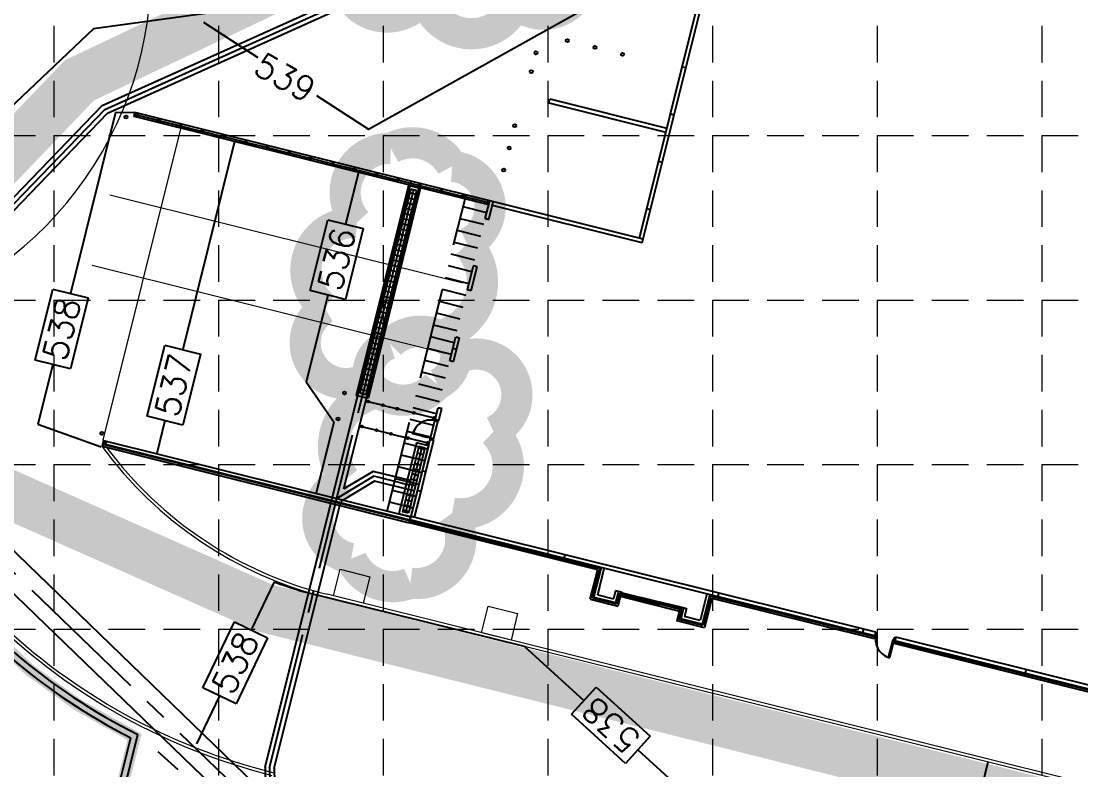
# Model space of a CAD drawing. Header units: feet. Extents: x 2597001 to 2598732, y 7017887 to 7019952.
# Drawn here: x 2597429 to 2597602.7, y 7018351.6 to 7018474.4 of the extents above; entities that cross this region are included whole.
import ezdxf

# ---------------------------------------------------------------- set-up
doc = ezdxf.new("R2010")
doc.units = ezdxf.units.FT
doc.header["$LTSCALE"] = 30
doc.header["$MEASUREMENT"] = 0
for name, pattern in [('18358A-BASE-GRAD$0$CENTER2', [1.125, 0.75, -0.125, 0.125, -0.125]), ('18358A-BASE-SITE$0$DOT', [0.0624, 0.0312, -0.0312]), ('18358A-BASE-SITE$0$HIDDENX2', [0.75, 0.5, -0.25]), ('HIDDEN', [0.375, 0.25, -0.125])]:
    doc.linetypes.add(name, pattern=pattern)
for name, color, linetype in [('18358A-BASE-GRAD$0$D-STORM-SEWER-SYM', 1, 'CONTINUOUS'), ('18358A-BASE-SITE$0$D-RETAINING-WALL', 2, 'CONTINUOUS'), ('18358A-BASE-SITE$0$JCP-A-DOOR', 1, 'CONTINUOUS'), ('18358A-BASE-SITE$0$JCP-A-DOOR-SILL', 1, 'CONTINUOUS'), ('18358A-BASE-SITE$0$JCP-A-EXTR-RAIL', 1, 'CONTINUOUS'), ('18358A-BASE-SITE$0$JCP-A-GLAZ', 1, 'CONTINUOUS'), ('18358A-BASE-SITE$0$JCP-A-ROOF-ENTR', 1, '18358A-BASE-SITE$0$DOT'), ('18358A-BASE-SITE$0$JCP-A-WALL-FAC1', 1, 'CONTINUOUS'), ('18358A-BASE-SITE$0$JCP-A-WALL-FAC3', 1, 'CONTINUOUS'), ('18358A-BASE-SITE$0$JCP-A-WALL-HEAD', 1, '18358A-BASE-SITE$0$HIDDENX2'), ('GRID', 254, 'HIDDEN'), ('LEGEND', 7, 'CONTINUOUS'), ('LIMITS OF DISTURBANCE', 1, 'HIDDEN'), ('PC', 35, 'CONTINUOUS'), ('STORM', 5, 'CONTINUOUS')]:
    doc.layers.add(name, color=color, linetype=linetype)
for name, color, linetype, lineweight in [('18358A-BASE-SITE$0$A-Sidewalk', 241, 'CONTINUOUS', 20), ('18358A-BASE-SITE$0$Curb', 1, 'CONTINUOUS', 9), ('18358A-BASE-SITE$0$PARK-STRIP', 5, 'CONTINUOUS', 0)]:
    doc.layers.add(name, color=color, linetype=linetype, lineweight=lineweight)
doc.styles.add('L100', font='simplex.shx', dxfattribs={"height": 2})

msp = doc.modelspace()

# ---------------------------------------------------------------- linework, layer by layer
at = {"layer": '18358A-BASE-GRAD$0$D-STORM-SEWER-SYM', "color": 5}
for p, q in [((2597492.49, 7018447.43), (2597483.92, 7018412.98, 0)), ((2597492.49, 7018447.43), (2597483.92, 7018412.98, 0)), ((2597492.86, 7018446.82, 0), (2597484.53, 7018413.34, 0)), ((2597492.86, 7018446.82, 0), (2597484.53, 7018413.34, 0)), ((2597493.83, 7018446.58, 0), (2597485.5, 7018413.1, 0)), ((2597493.83, 7018446.58, 0), (2597485.5, 7018413.1, 0)), ((2597494.43, 7018446.94, 0), (2597485.86, 7018412.49, 0)), ((2597494.43, 7018446.94, 0), (2597485.86, 7018412.49, 0)), ((2597493.82, 7018405.18, 0), (2597490.93, 7018393.54, 0)), ((2597493.82, 7018405.18, 0), (2597490.93, 7018393.54, 0)), ((2597494.19, 7018404.58, 0), (2597491.53, 7018393.9, 0)), ((2597494.19, 7018404.58, 0), (2597491.53, 7018393.9, 0)), ((2597495.16, 7018404.33, 0), (2597492.5, 7018393.66)), ((2597495.16, 7018404.33, 0), (2597492.5, 7018393.66)), ((2597495.76, 7018404.7), (2597492.87, 7018393.05)), ((2597495.76, 7018404.7), (2597492.87, 7018393.05))]:
    msp.add_line(p, q, dxfattribs=at)
at = {"layer": '18358A-BASE-GRAD$0$D-STORM-SEWER-SYM', "color": 5, "extrusion": (-9.71513e-08, -2.3324e-08, 1)}
for p, q in [((2597493.34, 7018446.7, 0), (2597485.01, 7018413.22, 0)), ((2597493.34, 7018446.7, 0), (2597485.01, 7018413.22, 0)), ((2597494.43, 7018446.94, 0), (2597492.49, 7018447.43)), ((2597494.43, 7018446.94, 0), (2597492.49, 7018447.43)), ((2597493.68, 7018445.97, 0), (2597492.71, 7018446.21, 0)), ((2597493.68, 7018445.97, 0), (2597492.71, 7018446.21, 0)), ((2597493.83, 7018446.58, 0), (2597492.86, 7018446.82, 0)), ((2597493.83, 7018446.58, 0), (2597492.86, 7018446.82, 0)), ((2597493.25, 7018444.27, 0), (2597492.28, 7018444.52, 0)), ((2597493.25, 7018444.27, 0), (2597492.28, 7018444.52, 0)), ((2597493.47, 7018445.12, 0), (2597492.5, 7018445.36, 0)), ((2597493.47, 7018445.12, 0), (2597492.5, 7018445.36, 0)), ((2597492.83, 7018442.58, 0), (2597491.86, 7018442.82, 0)), ((2597492.83, 7018442.58, 0), (2597491.86, 7018442.82, 0)), ((2597493.04, 7018443.42, 0), (2597492.07, 7018443.67, 0)), ((2597493.04, 7018443.42, 0), (2597492.07, 7018443.67, 0)), ((2597492.41, 7018440.88, 0), (2597491.44, 7018441.12, 0)), ((2597492.41, 7018440.88, 0), (2597491.44, 7018441.12, 0)), ((2597492.62, 7018441.73, 0), (2597491.65, 7018441.97, 0)), ((2597492.62, 7018441.73, 0), (2597491.65, 7018441.97, 0)), ((2597491.99, 7018439.18, 0), (2597491.02, 7018439.42, 0)), ((2597491.99, 7018439.18, 0), (2597491.02, 7018439.42, 0)), ((2597492.2, 7018440.03, 0), (2597491.23, 7018440.27, 0)), ((2597492.2, 7018440.03, 0), (2597491.23, 7018440.27, 0)), ((2597491.56, 7018437.48, 0), (2597490.59, 7018437.72, 0)), ((2597491.56, 7018437.48, 0), (2597490.59, 7018437.72, 0)), ((2597491.78, 7018438.33, 0), (2597490.81, 7018438.57, 0)), ((2597491.78, 7018438.33, 0), (2597490.81, 7018438.57, 0)), ((2597491.14, 7018435.78, 0), (2597490.17, 7018436.02, 0)), ((2597491.14, 7018435.78, 0), (2597490.17, 7018436.02, 0)), ((2597491.35, 7018436.63, 0), (2597490.38, 7018436.87, 0)), ((2597491.35, 7018436.63, 0), (2597490.38, 7018436.87, 0)), ((2597490.72, 7018434.08, 0), (2597489.75, 7018434.33, 0)), ((2597490.72, 7018434.08, 0), (2597489.75, 7018434.33, 0)), ((2597490.93, 7018434.93, 0), (2597489.96, 7018435.18, 0)), ((2597490.93, 7018434.93, 0), (2597489.96, 7018435.18, 0)), ((2597490.3, 7018432.39, 0), (2597489.33, 7018432.63, 0)), ((2597490.3, 7018432.39, 0), (2597489.33, 7018432.63, 0)), ((2597490.51, 7018433.24, 0), (2597489.54, 7018433.48, 0)), ((2597490.51, 7018433.24, 0), (2597489.54, 7018433.48, 0)), ((2597489.87, 7018430.69, 0), (2597488.9, 7018430.93, 0)), ((2597489.87, 7018430.69, 0), (2597488.9, 7018430.93, 0)), ((2597490.09, 7018431.54, 0), (2597489.11, 7018431.78, 0)), ((2597490.09, 7018431.54, 0), (2597489.11, 7018431.78, 0)), ((2597489.45, 7018428.99, 0), (2597488.48, 7018429.23, 0)), ((2597489.45, 7018428.99, 0), (2597488.48, 7018429.23, 0)), ((2597489.66, 7018429.84, 0), (2597488.69, 7018430.08, 0)), ((2597489.66, 7018429.84, 0), (2597488.69, 7018430.08, 0)), ((2597489.03, 7018427.29, 0), (2597488.06, 7018427.53, 0)), ((2597489.03, 7018427.29, 0), (2597488.06, 7018427.53, 0)), ((2597489.24, 7018428.14, 0), (2597488.27, 7018428.38, 0)), ((2597489.24, 7018428.14, 0), (2597488.27, 7018428.38, 0)), ((2597488.61, 7018425.59, 0), (2597487.64, 7018425.84, 0)), ((2597488.61, 7018425.59, 0), (2597487.64, 7018425.84, 0)), ((2597488.82, 7018426.44, 0), (2597487.85, 7018426.68, 0)), ((2597488.82, 7018426.44, 0), (2597487.85, 7018426.68, 0)), ((2597488.18, 7018423.9, 0), (2597487.21, 7018424.14, 0)), ((2597488.18, 7018423.9, 0), (2597487.21, 7018424.14, 0)), ((2597488.39, 7018424.74, 0), (2597487.42, 7018424.99, 0)), ((2597488.39, 7018424.74, 0), (2597487.42, 7018424.99, 0)), ((2597487.76, 7018422.2, 0), (2597486.79, 7018422.44, 0)), ((2597487.76, 7018422.2, 0), (2597486.79, 7018422.44, 0)), ((2597487.97, 7018423.05, 0), (2597487, 7018423.29, 0)), ((2597487.97, 7018423.05, 0), (2597487, 7018423.29, 0)), ((2597487.34, 7018420.5, 0), (2597486.37, 7018420.74, 0)), ((2597487.34, 7018420.5, 0), (2597486.37, 7018420.74, 0)), ((2597487.55, 7018421.35, 0), (2597486.58, 7018421.59, 0)), ((2597487.55, 7018421.35, 0), (2597486.58, 7018421.59, 0)), ((2597486.7, 7018417.95, 0), (2597485.73, 7018418.19, 0)), ((2597486.7, 7018417.95, 0), (2597485.73, 7018418.19, 0)), ((2597486.92, 7018418.8, 0), (2597485.94, 7018419.04, 0)), ((2597486.92, 7018418.8, 0), (2597485.94, 7018419.04, 0)), ((2597487.13, 7018419.65, 0), (2597486.16, 7018419.89, 0)), ((2597487.13, 7018419.65, 0), (2597486.16, 7018419.89, 0)), ((2597486.28, 7018416.25, 0), (2597485.31, 7018416.49, 0)), ((2597486.28, 7018416.25, 0), (2597485.31, 7018416.49, 0)), ((2597486.49, 7018417.1, 0), (2597485.52, 7018417.34, 0)), ((2597486.49, 7018417.1, 0), (2597485.52, 7018417.34, 0)), ((2597485.86, 7018414.56, 0), (2597484.89, 7018414.8, 0)), ((2597485.86, 7018414.56, 0), (2597484.89, 7018414.8, 0)), ((2597486.07, 7018415.4, 0), (2597485.1, 7018415.65, 0)), ((2597486.07, 7018415.4, 0), (2597485.1, 7018415.65, 0)), ((2597485.86, 7018412.49, 0), (2597483.92, 7018412.98, 0)), ((2597485.86, 7018412.49, 0), (2597483.92, 7018412.98, 0)), ((2597485.5, 7018413.1, 0), (2597484.53, 7018413.34, 0)), ((2597485.5, 7018413.1, 0), (2597484.53, 7018413.34, 0)), ((2597485.65, 7018413.71, 0), (2597484.68, 7018413.95, 0)), ((2597485.65, 7018413.71, 0), (2597484.68, 7018413.95, 0)), ((2597494.67, 7018404.45, 0), (2597492.02, 7018393.78, 0)), ((2597494.67, 7018404.45, 0), (2597492.02, 7018393.78, 0)), ((2597495.76, 7018404.7, 0), (2597493.82, 7018405.18, 0)), ((2597495.76, 7018404.7, 0), (2597493.82, 7018405.18, 0)), ((2597495.1, 7018404.09, 0), (2597494.13, 7018404.33, 0)), ((2597495.1, 7018404.09, 0), (2597494.13, 7018404.33, 0)), ((2597495.16, 7018404.33, 0), (2597494.19, 7018404.58, 0)), ((2597495.16, 7018404.33, 0), (2597494.19, 7018404.58, 0)), ((2597494.68, 7018402.39, 0), (2597493.7, 7018402.64, 0)), ((2597494.68, 7018402.39, 0), (2597493.7, 7018402.64, 0)), ((2597494.89, 7018403.24, 0), (2597493.92, 7018403.48, 0)), ((2597494.89, 7018403.24, 0), (2597493.92, 7018403.48, 0)), ((2597494.25, 7018400.7, 0), (2597493.28, 7018400.94, 0)), ((2597494.25, 7018400.7, 0), (2597493.28, 7018400.94, 0)), ((2597494.46, 7018401.54, 0), (2597493.49, 7018401.79, 0)), ((2597494.46, 7018401.54, 0), (2597493.49, 7018401.79, 0)), ((2597493.83, 7018399, 0), (2597492.86, 7018399.24, 0)), ((2597493.83, 7018399, 0), (2597492.86, 7018399.24, 0)), ((2597494.04, 7018399.85, 0), (2597493.07, 7018400.09, 0)), ((2597494.04, 7018399.85, 0), (2597493.07, 7018400.09, 0)), ((2597493.41, 7018397.3, 0), (2597492.44, 7018397.54, 0)), ((2597493.41, 7018397.3, 0), (2597492.44, 7018397.54, 0)), ((2597493.62, 7018398.15, 0), (2597492.65, 7018398.39, 0)), ((2597493.62, 7018398.15, 0), (2597492.65, 7018398.39, 0)), ((2597492.98, 7018395.6, 0), (2597492.01, 7018395.84, 0)), ((2597492.98, 7018395.6, 0), (2597492.01, 7018395.84, 0)), ((2597493.2, 7018396.45, 0), (2597492.23, 7018396.69, 0)), ((2597493.2, 7018396.45, 0), (2597492.23, 7018396.69, 0)), ((2597492.5, 7018393.66), (2597491.53, 7018393.9, 0)), ((2597492.5, 7018393.66), (2597491.53, 7018393.9, 0)), ((2597492.56, 7018393.9, 0), (2597491.59, 7018394.14, 0)), ((2597492.56, 7018393.9, 0), (2597491.59, 7018394.14, 0)), ((2597492.77, 7018394.75, 0), (2597491.8, 7018394.99, 0)), ((2597492.77, 7018394.75, 0), (2597491.8, 7018394.99, 0)), ((2597492.87, 7018393.05, 0), (2597490.93, 7018393.54, 0)), ((2597492.87, 7018393.05, 0), (2597490.93, 7018393.54, 0))]:
    msp.add_line(p, q, dxfattribs=at)
at = {"layer": '18358A-BASE-SITE$0$A-Sidewalk', "color": 7}
for p, q in [((2597480.21, 7018380.09), (2597481.29, 7018384.45)), ((2597481.29, 7018384.45), (2597486.15, 7018383.24)), ((2597486.15, 7018383.24), (2597485.06, 7018378.88)), ((2597485.06, 7018378.88), (2597480.21, 7018380.09)), ((2597504.46, 7018374.04), (2597505.55, 7018378.4)), ((2597505.55, 7018378.4), (2597510.4, 7018377.19)), ((2597510.4, 7018377.19), (2597509.31, 7018372.83)), ((2597509.31, 7018372.83), (2597504.46, 7018374.04))]:
    msp.add_line(p, q, dxfattribs=at)
at = {"layer": '18358A-BASE-SITE$0$Curb', "color": 7}
for p, q in [((2597642.86, 7018339.53), (2597479.16, 7018380.35)), ((2597806.74, 7018298.15), (2597479.04, 7018379.86))]:
    msp.add_line(p, q, dxfattribs=at)
for centre, radius, start, end in [((2597494.76, 7018442.93), 65, 216.0935, 255.999), ((2597494.76, 7018442.93), 64.5, 216.6276, 255.999), ((2597494.42, 7018448.16), 100.5, 226, 256), ((2597494.42, 7018448.16), 100, 226, 256)]:
    msp.add_arc(centre, radius, start, end, dxfattribs=at)
at = {"layer": '18358A-BASE-SITE$0$D-RETAINING-WALL', "color": 153}
for p, q in [((2597444.01, 7018345.01), (2597446.95, 7018356.8)), ((2597444.83, 7018344.2), (2597448.11, 7018357.33))]:
    msp.add_line(p, q, dxfattribs=at)
at = {"layer": '18358A-BASE-SITE$0$D-RETAINING-WALL', "color": 7, "const_width": 2, "flags": 128}
msp.add_lwpolyline([(2597323.43, 7018470.93), (2597334.18, 7018460.61), (2597337.86, 7018452.63, 0.156554), (2597369.9, 7018425.98), (2597414.24, 7018383.16), (2597430.42, 7018367.9), (2597438.2, 7018362.27), (2597444.66, 7018358.59), (2597447.58, 7018356.94), (2597444.5, 7018344.67)], format="xyb", dxfattribs=at)
at = {"layer": '18358A-BASE-SITE$0$D-RETAINING-WALL', "color": 153}
for radius, end in [(100.5, 243.0002), (99.5, 243.4578)]:
    msp.add_arc((2597492.57, 7018446.35), radius, 229.3626, end, dxfattribs=at)
at = {"layer": '18358A-BASE-SITE$0$JCP-A-DOOR', "color": 7}
for points in [[(2597496.87, 7018409.02), (2597497.36, 7018408.89), (2597497.32, 7018408.73), (2597496.83, 7018408.85), (2597496.87, 7018409.02)], [(2597496.07, 7018405.78), (2597496.55, 7018405.66), (2597496.59, 7018405.83), (2597493.19, 7018406.65), (2597493.23, 7018406.79), (2597496.14, 7018406.09), (2597496.07, 7018405.78), (2597496.55, 7018405.66)], [(2597569.03, 7018373.63), (2597569.11, 7018373.95), (2597569.27, 7018373.91), (2597569.19, 7018373.59), (2597569.03, 7018373.63)], [(2597572.26, 7018372.82), (2597572.34, 7018373.15), (2597572.18, 7018373.19), (2597571.37, 7018369.96), (2597571.23, 7018369.99), (2597571.95, 7018372.9), (2597572.26, 7018372.82), (2597572.34, 7018373.15)]]:
    msp.add_lwpolyline(points, dxfattribs=at)
for centre, radius, start, end in [((2597496.12, 7018405.93), 3.01, 76.3276, 166.056), ((2597572.1, 7018372.86), 3, 166.0002, 256.0002)]:
    msp.add_arc(centre, radius, start, end, dxfattribs=at)
at = {"layer": '18358A-BASE-SITE$0$JCP-A-DOOR-SILL', "color": 7}
for p, q in [((2597496.07, 7018405.78), (2597496.87, 7018409.02)), ((2597496.55, 7018405.66), (2597497.36, 7018408.89)), ((2597493.97, 7018397.38), (2597494.78, 7018400.61)), ((2597494.56, 7018397.24), (2597495.36, 7018400.47))]:
    msp.add_line(p, q, dxfattribs=at)
at = {"layer": '18358A-BASE-SITE$0$JCP-A-EXTR-RAIL', "color": 7, "linetype": 'Continuous'}
for p, q in [((2597448.13, 7018458.94), (2597451.37, 7018458.13)), ((2597450.71, 7018458.3), (2597451.36, 7018458.14)), ((2597450.73, 7018458.29), (2597451.37, 7018458.13)), ((2597451.7, 7018458.05), (2597454.94, 7018457.24)), ((2597454.28, 7018457.41), (2597454.92, 7018457.25)), ((2597454.29, 7018457.4), (2597454.94, 7018457.24)), ((2597455.26, 7018457.16), (2597458.5, 7018456.35)), ((2597458.82, 7018456.27), (2597462.07, 7018455.47)), ((2597461.4, 7018455.63), (2597462.05, 7018455.47)), ((2597461.42, 7018455.63), (2597462.07, 7018455.47)), ((2597462.39, 7018455.38), (2597465.63, 7018454.58)), ((2597464.97, 7018454.74), (2597465.62, 7018454.58)), ((2597464.98, 7018454.74), (2597465.63, 7018454.58)), ((2597465.95, 7018454.5), (2597469.19, 7018453.69)), ((2597468.53, 7018453.85), (2597469.18, 7018453.69)), ((2597468.55, 7018453.85), (2597469.19, 7018453.69)), ((2597469.52, 7018453.61), (2597472.76, 7018452.8)), ((2597472.1, 7018452.96), (2597472.74, 7018452.8)), ((2597472.11, 7018452.96), (2597472.76, 7018452.8)), ((2597473.08, 7018452.72), (2597476.32, 7018451.91)), ((2597476.65, 7018451.83), (2597479.89, 7018451.02)), ((2597479.23, 7018451.19), (2597479.87, 7018451.03)), ((2597479.24, 7018451.18), (2597479.89, 7018451.02)), ((2597480.21, 7018450.94), (2597483.45, 7018450.13)), ((2597482.79, 7018450.3), (2597483.44, 7018450.14)), ((2597482.81, 7018450.29), (2597483.45, 7018450.13)), ((2597483.78, 7018450.05), (2597487.02, 7018449.24)), ((2597486.36, 7018449.41), (2597487, 7018449.25)), ((2597486.37, 7018449.41), (2597487.02, 7018449.24)), ((2597487.34, 7018449.16), (2597490.58, 7018448.36)), ((2597489.92, 7018448.52), (2597490.57, 7018448.36)), ((2597489.94, 7018448.52), (2597490.58, 7018448.36)), ((2597490.9, 7018448.28), (2597494.15, 7018447.47)), ((2597493.48, 7018447.63), (2597494.13, 7018447.47)), ((2597493.5, 7018447.63), (2597494.15, 7018447.47)), ((2597494.47, 7018447.39), (2597497.71, 7018446.58)), ((2597497.05, 7018446.74), (2597497.7, 7018446.58)), ((2597497.06, 7018446.74), (2597497.71, 7018446.58)), ((2597498.03, 7018446.5), (2597501.28, 7018445.69)), ((2597500.63, 7018445.85), (2597501.28, 7018445.69)), ((2597501.6, 7018445.61), (2597505.41, 7018444.66)), ((2597486.03, 7018411.95), (2597488.13, 7018411.43)), ((2597488.45, 7018411.35), (2597490.48, 7018410.84)), ((2597490.8, 7018410.76), (2597493.23, 7018410.15)), ((2597493.56, 7018410.07), (2597496.5, 7018409.36)), ((2597485, 7018407.83), (2597487.1, 7018407.31)), ((2597487.43, 7018407.23), (2597489.45, 7018406.72)), ((2597489.78, 7018406.64), (2597492.21, 7018406.04)), ((2597492.53, 7018405.95), (2597495.47, 7018405.24))]:
    msp.add_line(p, q, dxfattribs=at)
for centre, radius in [((2597518.55, 7018471.2), 0.25), ((2597523.08, 7018470.07), 0.25), ((2597513.4, 7018469.19), 0.25), ((2597527.6, 7018468.94), 0.25), ((2597512.63, 7018466.1), 0.25), ((2597446.18, 7018458.64), 0.25), ((2597447.97, 7018458.98), 0.167), ((2597451.53, 7018458.09), 0.167), ((2597451.53, 7018458.09), 0.167), ((2597455.1, 7018457.2), 0.167), ((2597458.66, 7018456.31), 0.167), ((2597509.92, 7018457.22), 0.25), ((2597462.23, 7018455.42), 0.167), ((2597462.23, 7018455.42), 0.167), ((2597465.79, 7018454.54), 0.167), ((2597465.79, 7018454.54), 0.167), ((2597469.36, 7018453.65), 0.167), ((2597469.36, 7018453.65), 0.167), ((2597472.92, 7018452.76), 0.167), ((2597509.02, 7018453.58), 0.25), ((2597476.49, 7018451.87), 0.167), ((2597480.05, 7018450.98), 0.167), ((2597480.05, 7018450.98), 0.167), ((2597483.61, 7018450.09), 0.167), ((2597508.11, 7018449.95), 0.25), ((2597487.18, 7018449.2), 0.167), ((2597490.74, 7018448.32), 0.167), ((2597494.31, 7018447.43), 0.167), ((2597497.87, 7018446.54), 0.167), ((2597501.44, 7018445.65), 0.167), ((2597505.58, 7018444.62), 0.167), ((2597482, 7018413.39), 0.25), ((2597485.87, 7018411.99), 0.167), ((2597488.29, 7018411.39), 0.167), ((2597490.64, 7018410.8), 0.167), ((2597493.39, 7018410.12), 0.167), ((2597496.66, 7018409.32), 0.167), ((2597480.94, 7018409.13), 0.25), ((2597484.84, 7018407.87), 0.167), ((2597442.2, 7018406.76), 0.25), ((2597487.27, 7018407.27), 0.167), ((2597489.61, 7018406.68), 0.167), ((2597492.37, 7018405.99), 0.167), ((2597495.64, 7018405.2), 0.167)]:
    msp.add_circle(centre, radius, dxfattribs=at)
at = {"layer": '18358A-BASE-SITE$0$JCP-A-GLAZ', "color": 7}
for p, q in [((2597527.32, 7018380.27), (2597527.41, 7018380.64)), ((2597527.46, 7018380.24), (2597527.32, 7018380.27)), ((2597527.55, 7018380.6), (2597527.41, 7018380.64)), ((2597527.46, 7018380.24), (2597527.55, 7018380.6)), ((2597527.46, 7018380.24), (2597530.49, 7018379.48)), ((2597527.51, 7018380.42), (2597530.54, 7018379.66)), ((2597527.55, 7018380.6), (2597530.58, 7018379.85)), ((2597530.49, 7018379.48), (2597530.58, 7018379.85)), ((2597530.49, 7018379.48), (2597530.63, 7018379.45)), ((2597530.58, 7018379.85), (2597530.72, 7018379.81)), ((2597530.63, 7018379.45), (2597530.72, 7018379.81)), ((2597530.63, 7018379.45), (2597533.66, 7018378.69)), ((2597530.68, 7018379.63), (2597533.71, 7018378.87)), ((2597530.72, 7018379.81), (2597533.75, 7018379.06)), ((2597533.66, 7018378.69), (2597533.75, 7018379.06)), ((2597533.8, 7018378.66), (2597533.66, 7018378.69)), ((2597533.89, 7018379.02), (2597533.75, 7018379.06)), ((2597533.8, 7018378.66), (2597533.89, 7018379.02)), ((2597536.83, 7018377.9), (2597533.8, 7018378.66)), ((2597536.88, 7018378.08), (2597533.85, 7018378.84)), ((2597536.92, 7018378.27), (2597533.89, 7018379.02)), ((2597536.83, 7018377.9), (2597536.92, 7018378.27)), ((2597536.92, 7018378.27), (2597537.06, 7018378.23)), ((2597537.06, 7018378.23), (2597536.97, 7018377.87)), ((2597536.83, 7018377.9), (2597536.97, 7018377.87))]:
    msp.add_line(p, q, dxfattribs=at)
at = {"layer": '18358A-BASE-SITE$0$JCP-A-ROOF-ENTR', "color": 7}
for p, q in [((2597496.83, 7018408.85), (2597496.87, 7018408.99)), ((2597496.83, 7018408.85), (2597497.19, 7018408.76)), ((2597496.87, 7018408.99), (2597497.23, 7018408.9)), ((2597497.19, 7018408.76), (2597497.23, 7018408.9)), ((2597496.07, 7018405.8), (2597496.11, 7018405.94)), ((2597496.07, 7018405.8), (2597496.43, 7018405.71)), ((2597496.11, 7018405.94), (2597496.47, 7018405.85)), ((2597496.43, 7018405.71), (2597496.47, 7018405.85)), ((2597496.43, 7018405.71), (2597496.47, 7018405.85)), ((2597569.05, 7018373.62), (2597569.14, 7018373.99)), ((2597569.19, 7018373.59), (2597569.05, 7018373.62)), ((2597569.28, 7018373.95), (2597569.14, 7018373.99)), ((2597569.19, 7018373.59), (2597569.28, 7018373.95)), ((2597572.1, 7018372.86), (2597572.19, 7018373.23)), ((2597572.33, 7018373.19), (2597572.19, 7018373.23)), ((2597572.24, 7018372.83), (2597572.33, 7018373.19)), ((2597572.24, 7018372.83), (2597572.1, 7018372.86))]:
    msp.add_line(p, q, dxfattribs=at)
at = {"layer": '18358A-BASE-SITE$0$JCP-A-ROOF-ENTR', "color": 7, "flags": 128}
for points in [[(2597493.23, 7018406.81), (2597496.14, 7018406.08), (2597496.11, 7018405.94), (2597493.2, 7018406.67), (2597493.23, 7018406.81)], [(2597571.23, 7018369.99), (2597571.95, 7018372.9), (2597572.1, 7018372.86), (2597571.37, 7018369.96), (2597571.23, 7018369.99)]]:
    msp.add_lwpolyline(points, dxfattribs=at)
at = {"layer": '18358A-BASE-SITE$0$JCP-A-ROOF-ENTR', "color": 7}
for centre, start, end in [((2597496.1, 7018405.95), 75.8865, 166.114), ((2597572.09, 7018372.86), 165.8865, 256.114)]:
    msp.add_arc(centre, 2.99, start, end, dxfattribs=at)
at = {"layer": '18358A-BASE-SITE$0$JCP-A-WALL-FAC1', "color": 7}
for p, q in [((2597442.77, 7018405.53), (2597442.61, 7018404.86)), ((2597492.68, 7018392.38), (2597442.61, 7018404.86)), ((2597523.88, 7018384.6), (2597492.72, 7018392.37)), ((2597522.67, 7018379.75), (2597523.88, 7018384.6)), ((2597522.91, 7018379.89), (2597524.12, 7018384.72)), ((2597523.52, 7018380.26), (2597524.6, 7018384.6)), ((2597523.52, 7018380.26), (2597526.1, 7018379.61)), ((2597526.43, 7018380.93), (2597526.1, 7018379.61)), ((2597527.4, 7018380.69), (2597526.43, 7018380.93)), ((2597526.92, 7018380.81), (2597526.47, 7018379.01)), ((2597527.03, 7018380.43), (2597526.61, 7018378.77)), ((2597527.03, 7018380.43), (2597527.32, 7018380.36)), ((2597527.32, 7018380.36), (2597527.4, 7018380.69)), ((2597541.4, 7018380.41), (2597540.32, 7018376.07)), ((2597541.89, 7018380.29), (2597540.68, 7018375.46)), ((2597542.04, 7018380.07), (2597540.83, 7018375.22)), ((2597568.94, 7018373.36), (2597542.04, 7018380.07)), ((2597522.67, 7018379.75), (2597526.61, 7018378.77)), ((2597522.91, 7018379.89), (2597526.47, 7018379.01)), ((2597537.01, 7018377.94), (2597537.1, 7018378.28)), ((2597537.1, 7018378.28), (2597538.07, 7018378.03)), ((2597537.31, 7018377.87), (2597536.89, 7018376.2)), ((2597537.31, 7018377.87), (2597537.01, 7018377.94)), ((2597537.58, 7018378.15), (2597537.13, 7018376.35)), ((2597538.07, 7018378.03), (2597537.74, 7018376.71)), ((2597540.32, 7018376.07), (2597537.74, 7018376.71)), ((2597540.83, 7018375.22), (2597536.89, 7018376.2)), ((2597540.68, 7018375.46), (2597537.13, 7018376.35)), ((2597626.96, 7018358.9), (2597572.21, 7018372.55))]:
    msp.add_line(p, q, dxfattribs=at)
at = {"layer": '18358A-BASE-SITE$0$JCP-A-WALL-FAC3', "color": 7}
for p, q in [((2597530.37, 7018438.76), (2597542.62, 7018487.87)), ((2597530.81, 7018438.03), (2597543.2, 7018487.73)), ((2597537.39, 7018466.91), (2597537.97, 7018466.77)), ((2597515.51, 7018460.97), (2597515.67, 7018461.62)), ((2597515.67, 7018461.62), (2597534.88, 7018456.83)), ((2597515.51, 7018460.97), (2597534.72, 7018456.19)), ((2597447.49, 7018458.74), (2597447.65, 7018459.38)), ((2597505.65, 7018444.24), (2597447.49, 7018458.74)), ((2597505.81, 7018444.88), (2597447.65, 7018459.38)), ((2597535.45, 7018459.16), (2597536.04, 7018459.01)), ((2597533.52, 7018451.4), (2597534.11, 7018451.26)), ((2597505.09, 7018441.98), (2597505.81, 7018444.88)), ((2597505.67, 7018441.83), (2597506.4, 7018444.73)), ((2597530.96, 7018438.61), (2597505.81, 7018444.88)), ((2597530.81, 7018438.03), (2597506.25, 7018444.15)), ((2597531.59, 7018443.65), (2597532.17, 7018443.5)), ((2597505.09, 7018441.98), (2597505.67, 7018441.83)), ((2597505.09, 7018441.98), (2597505.67, 7018441.83)), ((2597505.67, 7018441.83), (2597505.09, 7018441.98)), ((2597502.19, 7018430.34), (2597503.16, 7018434.22)), ((2597502.77, 7018430.2), (2597503.74, 7018434.07)), ((2597503.58, 7018434.12), (2597503.16, 7018434.22)), ((2597503.74, 7018434.07), (2597503.16, 7018434.22)), ((2597502.19, 7018430.34), (2597502.77, 7018430.2)), ((2597499.29, 7018418.71), (2597500.25, 7018422.59)), ((2597499.87, 7018418.56), (2597500.84, 7018422.44)), ((2597500.25, 7018422.59), (2597500.84, 7018422.44)), ((2597500.36, 7018420.5), (2597499.77, 7018420.65)), ((2597499.29, 7018418.71), (2597499.87, 7018418.56)), ((2597496.87, 7018409.02), (2597497.35, 7018410.95)), ((2597497.94, 7018410.81), (2597497.35, 7018410.95)), ((2597497.35, 7018410.95), (2597497.94, 7018410.81)), ((2597497.46, 7018408.87), (2597497.94, 7018410.81)), ((2597496.87, 7018409.02), (2597497.46, 7018408.87)), ((2597497.46, 7018408.87), (2597496.87, 7018409.02)), ((2597442.48, 7018405.61), (2597442.24, 7018404.64)), ((2597442.24, 7018404.64), (2597492.61, 7018392.08)), ((2597442.48, 7018405.61), (2597492.85, 7018393.05)), ((2597442.94, 7018405.49), (2597442.82, 7018404.99)), ((2597442.82, 7018404.99), (2597492.72, 7018392.55)), ((2597494.78, 7018400.61), (2597496.07, 7018405.78)), ((2597495.36, 7018400.47), (2597496.65, 7018405.64)), ((2597496.65, 7018405.64), (2597496.07, 7018405.78)), ((2597494.78, 7018400.61), (2597495.36, 7018400.47)), ((2597492.65, 7018392.07), (2597493.97, 7018397.38)), ((2597494.56, 7018397.24), (2597493.97, 7018397.38)), ((2597493.49, 7018392.98), (2597494.56, 7018397.24)), ((2597492.85, 7018393.05), (2597492.61, 7018392.08)), ((2597568.98, 7018373.53), (2597492.76, 7018392.54)), ((2597569.13, 7018374.12), (2597492.91, 7018393.12)), ((2597523.52, 7018384.37), (2597492.65, 7018392.07)), ((2597518.05, 7018386.23), (2597518.2, 7018386.81)), ((2597522.31, 7018379.53), (2597523.52, 7018384.37)), ((2597527.32, 7018380.36), (2597526.83, 7018378.4)), ((2597527.23, 7018380.02), (2597536.93, 7018377.6)), ((2597543.26, 7018379.95), (2597543.4, 7018380.53)), ((2597522.31, 7018379.53), (2597526.83, 7018378.4)), ((2597542.26, 7018379.7), (2597541.05, 7018374.86)), ((2597542.26, 7018379.7), (2597568.86, 7018373.07)), ((2597537.01, 7018377.94), (2597536.52, 7018375.98)), ((2597541.05, 7018374.86), (2597536.52, 7018375.98)), ((2597567, 7018374.02), (2597567.15, 7018374.61)), ((2597569.13, 7018374.12), (2597568.86, 7018373.07)), ((2597572.4, 7018373.3), (2597572.14, 7018372.25)), ((2597753.83, 7018328.07), (2597572.4, 7018373.3)), ((2597626.6, 7018358.67), (2597572.14, 7018372.25)), ((2597753.68, 7018327.48), (2597572.25, 7018372.72)), ((2597593.66, 7018367.38), (2597593.81, 7018367.96))]:
    msp.add_line(p, q, dxfattribs=at)
at = {"layer": '18358A-BASE-SITE$0$JCP-A-WALL-HEAD', "color": 7}
for p, q in [((2597489.01, 7018394.01), (2597501.94, 7018445.85)), ((2597505.81, 7018444.88), (2597501.94, 7018445.85)), ((2597505.33, 7018442.94), (2597501.45, 7018443.91)), ((2597504.85, 7018441), (2597500.97, 7018441.97)), ((2597504.36, 7018439.07), (2597500.49, 7018440.03)), ((2597503.88, 7018437.13), (2597500, 7018438.09)), ((2597503.4, 7018435.19), (2597499.52, 7018436.16)), ((2597502.91, 7018433.25), (2597499.04, 7018434.22)), ((2597502.43, 7018431.31), (2597498.55, 7018432.28)), ((2597501.95, 7018429.37), (2597498.07, 7018430.34)), ((2597501.46, 7018427.43), (2597497.59, 7018428.4)), ((2597500.98, 7018425.49), (2597497.1, 7018426.46)), ((2597500.5, 7018423.56), (2597496.62, 7018424.52)), ((2597500.01, 7018421.62), (2597496.14, 7018422.58)), ((2597499.53, 7018419.68), (2597495.65, 7018420.65)), ((2597499.05, 7018417.74), (2597495.17, 7018418.71)), ((2597498.56, 7018415.8), (2597494.69, 7018416.77)), ((2597498.08, 7018413.86), (2597494.2, 7018414.83)), ((2597497.6, 7018411.92), (2597493.72, 7018412.89)), ((2597497.11, 7018409.98), (2597493.24, 7018410.95)), ((2597496.63, 7018408.05), (2597492.75, 7018409.01)), ((2597496.15, 7018406.11), (2597492.27, 7018407.07)), ((2597495.66, 7018404.17), (2597491.79, 7018405.14)), ((2597495.18, 7018402.23), (2597491.3, 7018403.2)), ((2597494.7, 7018400.29), (2597490.82, 7018401.26)), ((2597494.21, 7018398.35), (2597490.34, 7018399.32)), ((2597493.73, 7018396.41), (2597489.85, 7018397.38)), ((2597493.25, 7018394.47), (2597489.37, 7018395.44))]:
    msp.add_line(p, q, dxfattribs=at)
at = {"layer": '18358A-BASE-SITE$0$PARK-STRIP', "color": 7}
for p, q in [((2597442.41, 7018405.63), (2597455.15, 7018456.74)), ((2597501.4, 7018431.41), (2597443.5, 7018445.84)), ((2597498.51, 7018419.85), (2597440.62, 7018434.28))]:
    msp.add_line(p, q, dxfattribs=at)
msp.add_arc((2597390.29, 7018482.9), 60, 253.8194, 198.9081, dxfattribs=at)
at = {"layer": 'GRID', "color": 252, "linetype": 'HIDDEN', "lineweight": 0, "ltscale": 0.8}
for p, q in [((2597434.33, 7018941.62), (2597434.33, 7017996.5)), ((2597461.33, 7018941.62), (2597461.33, 7017996.5)), ((2597488.33, 7018941.62), (2597488.33, 7017996.5)), ((2597515.33, 7018941.62), (2597515.33, 7017996.5)), ((2597542.33, 7018941.62), (2597542.33, 7017996.5)), ((2597569.33, 7018941.62), (2597569.33, 7017996.5)), ((2597596.33, 7018941.62), (2597596.33, 7017996.5)), ((2597029.33, 7018455.62), (2598703.33, 7018455.62)), ((2597029.33, 7018428.62), (2598703.33, 7018428.62)), ((2597029.33, 7018401.62), (2598703.33, 7018401.62)), ((2597029.33, 7018374.62), (2598703.33, 7018374.62))]:
    msp.add_line(p, q, dxfattribs=at)
at = {"layer": 'LEGEND', "color": 170, "ltscale": 100, "const_width": 5.12}
for points in [[(2597493.59, 7018496.87, 0.520567), (2597493.59, 7018496.87, 0.765195), (2597482.01, 7018491.04, 0.417879), (2597481.94, 7018480.55, 0.6649), (2597495.17, 7018478.53, 0.744833), (2597510.1, 7018477.28, 0.975642), (2597519.4, 7018486.88, 0.520567), (2597517.08, 7018498.45, 0.520567), (2597508.59, 7018497.68, 0.540264), (2597493.59, 7018496.87)], [(2597502.11, 7018437.84, 0.520567), (2597502.11, 7018437.84, 0.765195), (2597499.66, 7018450.57, 0.417879), (2597489.59, 7018453.51, 0.6649), (2597484.03, 7018441.32, 0.744833), (2597478.75, 7018427.31, 0.975642), (2597485.45, 7018415.74, 0.520567), (2597497.22, 7018414.81, 0.520567), (2597498.79, 7018423.19, 0.540264), (2597502.11, 7018437.84)], [(2597482.07, 7018399.12, 0.520567), (2597482.07, 7018399.12, 0.765195), (2597483.1, 7018386.2, 0.417879), (2597492.79, 7018382.18, 0.6649), (2597499.65, 7018393.68, 0.744833), (2597506.44, 7018407.03, 0.975642), (2597501.04, 7018419.27, 0.520567), (2597489.45, 7018421.48, 0.520567), (2597486.97, 7018413.33, 0.540264), (2597482.07, 7018399.12)]]:
    msp.add_lwpolyline(points, format="xyb", close=True, dxfattribs=at)
at = {"layer": 'LIMITS OF DISTURBANCE', "ltscale": 4, "const_width": 8, "flags": 128}
msp.add_lwpolyline([(2597813.14, 7018291.7), (2597853.75, 7018272.39), (2597938.45, 7018608.01), (2597851.65, 7018629.15), (2597842.88, 7018633.29, 0.129469), (2597672.69, 7018674.15), (2597664.73, 7018675.69), (2597590.03, 7018693.84), (2597544.64, 7018515.12), (2597438.53, 7018464.67), (2597389.52, 7018413.38), (2597469.13, 7018378.04), (2597806.06, 7018293.63)], format="xyb", close=True, dxfattribs=at)
at = {"layer": 'PC', "color": 35}
for p, q in [((2597485.92, 7018456.64), (2597525.75, 7018478.89)), ((2597466.79, 7018476.67), (2597440.87, 7018473.14)), ((2597458.86, 7018474.24), (2597467.8, 7018468.43)), ((2597440.87, 7018473.14), (2597423.2, 7018456.41)), ((2597477.39, 7018462.19), (2597485.92, 7018456.64)), ((2597444.48, 7018459.4), (2597437.08, 7018429.71)), ((2597447.55, 7018459.32), (2597444.48, 7018459.4)), ((2597444.48, 7018459.4), (2597444.48, 7018459.4)), ((2597463.98, 7018454.62), (2597455.47, 7018420.49)), ((2597484.28, 7018449.56), (2597482.17, 7018441.08)), ((2597476.35, 7018430.17), (2597479.26, 7018441.81)), ((2597479.26, 7018441.81), (2597485.08, 7018440.36)), ((2597485.08, 7018440.36), (2597482.17, 7018428.71)), ((2597431.26, 7018418.79), (2597434.16, 7018430.43)), ((2597434.16, 7018430.43), (2597439.99, 7018428.98)), ((2597439.99, 7018428.98), (2597437.08, 7018417.34)), ((2597479.26, 7018429.44), (2597475.7, 7018415.15)), ((2597482.17, 7018428.71), (2597476.35, 7018430.17)), ((2597449.66, 7018409.57), (2597452.56, 7018421.21)), ((2597452.56, 7018421.21), (2597458.38, 7018419.76)), ((2597437.08, 7018417.34), (2597431.26, 7018418.79)), ((2597458.38, 7018419.76), (2597455.48, 7018408.12)), ((2597434.17, 7018418.06), (2597431.74, 7018408.29)), ((2597480.24, 7018408.57), (2597475.7, 7018415.15)), ((2597455.48, 7018408.12), (2597449.66, 7018409.57)), ((2597431.74, 7018408.29), (2597442.13, 7018404.52)), ((2597452.57, 7018408.84), (2597451.22, 7018403.44)), ((2597480.24, 7018408.57), (2597477.34, 7018396.92)), ((2597470.46, 7018382.42), (2597466.68, 7018374.52)), ((2597475.22, 7018380.81), (2597511.45, 7018371.82)), ((2597458.8, 7018364.98), (2597463.98, 7018375.81)), ((2597463.98, 7018375.81), (2597469.39, 7018373.22)), ((2597469.39, 7018373.22), (2597464.22, 7018362.4)), ((2597511.45, 7018371.82), (2597521.23, 7018362.91)), ((2597464.22, 7018362.4), (2597458.8, 7018364.98)), ((2597519.21, 7018360.69), (2597523.25, 7018365.13)), ((2597523.25, 7018365.13), (2597532.13, 7018357.05)), ((2597461.51, 7018363.69), (2597457.74, 7018355.79)), ((2597528.09, 7018352.61), (2597519.21, 7018360.69)), ((2597532.13, 7018357.05), (2597528.09, 7018352.61)), ((2597530.11, 7018354.83), (2597535.67, 7018349.76)), ((2597587.51, 7018352.81), (2597585.32, 7018343.95))]:
    msp.add_line(p, q, dxfattribs=at)
at = {"layer": 'PC', "color": 35, "linetype": 'Continuous', "extrusion": (-0.666482, -0.745521, 0)}
msp.add_line((2597454.75, 7018351.55, 539), (2597451.43, 7018354.52, 539), dxfattribs=at)
msp.add_line((2597454.75, 7018351.55, 539), (2597451.43, 7018354.52, 539), dxfattribs=at)
at = {"layer": 'PC', "color": 35}
msp.add_arc((2597493.86, 7018443.93), 65.82, 249.1684, 253.5452, dxfattribs=at)
at = {"layer": 'STORM', "color": 170}
for p, q in [((2597442.28, 7018460.52), (2597499.24, 7018486.22)), ((2597442.28, 7018460.52), (2597499.24, 7018486.22)), ((2597443.16, 7018459.27), (2597499.97, 7018484.91)), ((2597443.16, 7018459.27), (2597499.97, 7018484.91)), ((2597442.28, 7018460.52), (2597398.73, 7018415.44)), ((2597442.28, 7018460.52), (2597398.73, 7018415.44)), ((2597443.16, 7018459.27), (2597399.81, 7018414.39)), ((2597443.16, 7018459.27), (2597399.81, 7018414.39)), ((2597468.97, 7018352), (2597492.93, 7018448.09)), ((2597468.97, 7018352), (2597492.93, 7018448.09)), ((2597481.9, 7018397.65), (2597494.39, 7018447.73)), ((2597481.9, 7018397.65), (2597494.39, 7018447.73)), ((2597399.81, 7018414.39), (2597469.05, 7018347.5)), ((2597399.81, 7018414.39), (2597469.05, 7018347.5)), ((2597403.69, 7018403.69), (2597477.19, 7018332.68)), ((2597403.69, 7018403.69), (2597477.19, 7018332.68)), ((2597486.68, 7018400.52), (2597481.9, 7018397.65)), ((2597486.68, 7018400.52), (2597481.9, 7018397.65)), ((2597492.8, 7018399), (2597486.68, 7018400.52)), ((2597492.8, 7018399), (2597486.68, 7018400.52)), ((2597486.92, 7018398.92), (2597481.39, 7018395.59)), ((2597486.92, 7018398.92), (2597481.39, 7018395.59)), ((2597492.44, 7018397.54), (2597486.92, 7018398.92)), ((2597492.44, 7018397.54), (2597486.92, 7018398.92)), ((2597470.48, 7018351.83), (2597481.39, 7018395.59)), ((2597470.48, 7018351.83), (2597481.39, 7018395.59)), ((2597468.97, 7018352), (2597469.05, 7018347.5)), ((2597468.97, 7018352), (2597469.05, 7018347.5)), ((2597470.48, 7018351.83), (2597470.58, 7018346.02)), ((2597470.48, 7018351.83), (2597470.58, 7018346.02))]:
    msp.add_line(p, q, dxfattribs=at)
at = {"layer": 'STORM'}
for q in [(2597499.6, 7018485.56), (2597499.6, 7018485.56), (2597397.53, 7018413.12), (2597397.53, 7018413.12)]:
    msp.add_line((2597442.72, 7018459.89), q, dxfattribs=at)
at = {"layer": 'STORM', "linetype": '18358A-BASE-GRAD$0$CENTER2'}
for p, q in [((2597469.73, 7018351.91), (2597493.66, 7018447.91)), ((2597469.73, 7018351.91), (2597493.66, 7018447.91)), ((2597406.46, 7018404.49), (2597478.79, 7018334.61)), ((2597406.46, 7018404.49), (2597478.79, 7018334.61)), ((2597486.8, 7018399.72), (2597480.74, 7018396.08)), ((2597486.8, 7018399.72), (2597480.74, 7018396.08)), ((2597492.62, 7018398.27), (2597486.8, 7018399.72)), ((2597492.62, 7018398.27), (2597486.8, 7018399.72)), ((2597469.73, 7018351.91), (2597469.88, 7018343.23)), ((2597469.73, 7018351.91), (2597469.88, 7018343.23))]:
    msp.add_line(p, q, dxfattribs=at)

# ---------------------------------------------------------------- texts
at = {"layer": 'PC', "color": 35, "style": 'L100'}
for s, rotation, p in [('539', 330.4599, (2597466.79, 7018465.96)), ('536', 76.0004, (2597481.43, 7018429.88)), ('538', 76.0004, (2597436.32, 7018418.41)), ('537', 76.0004, (2597454.72, 7018409.19)), ('538', 64.4697, (2597463.68, 7018363.6)), ('538', 137.6844, (2597530.82, 7018356.89))]:
    msp.add_text(s, height=4, rotation=rotation, dxfattribs=at).set_placement(p)

doc.saveas('drawing.dxf')
